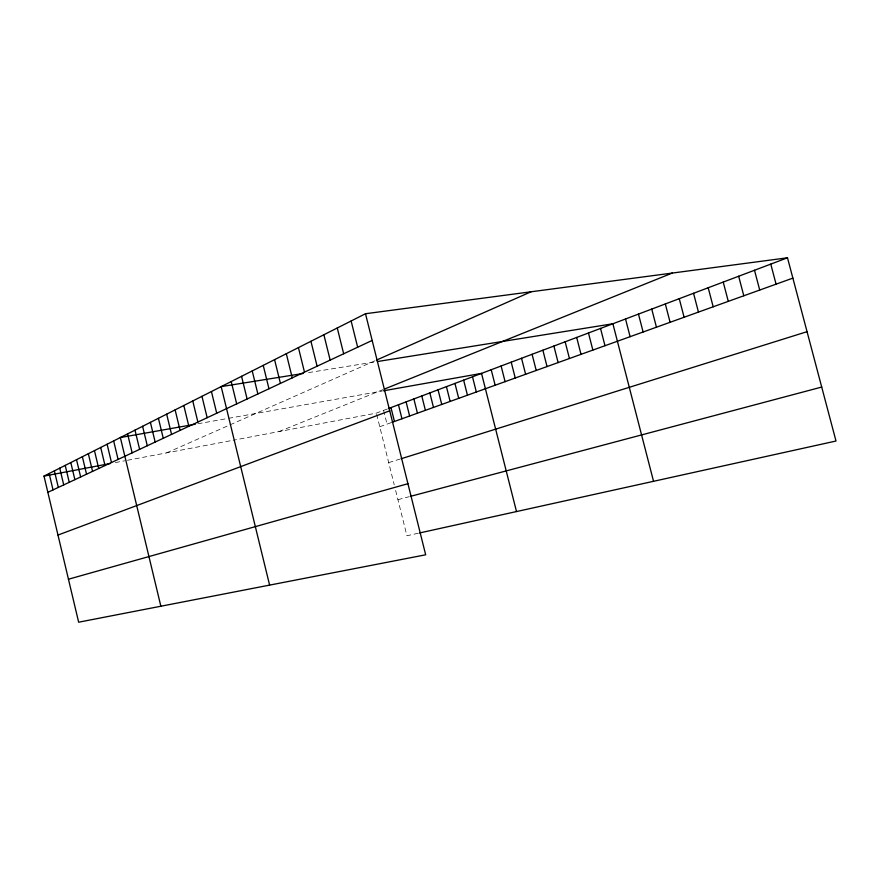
<?xml version="1.0" encoding="UTF-8"?>
<svg xmlns="http://www.w3.org/2000/svg" width="880" height="880" viewBox="0 0 880 880"><rect width="100%" height="100%" fill="white"/><g stroke="black" fill="none" stroke-linecap="round" stroke-linejoin="round"><path stroke-width="0.66" stroke-dasharray="4.4 3.3" d="M166.683 452.848L375.375 360.602M278.949 431.574L384.329 389.103M387.288 408.991L376.365 413.116L233.123 440.264M379.764 426.745L391.974 422.356M388.707 462.627L399.806 459.151M397.947 499.686L409.178 496.705M418.297 533.236L406.923 535.755L395.472 489.797M115.313 462.583L124.718 460.801M127.413 460.295L230.659 440.726M197.857 423.775L227.216 418.55M228.525 418.319L382.349 391.006M308.55 372.592L374.759 361.977M383.603 410.377L387.035 424.127M376.684 414.348L394.24 484.858"/><path stroke-width="1.32" d="M365.497 313.731L425.678 554.796L78.65 622.204L44 476.102L365.497 313.731L787.49 257.796L836 441.023L419.573 532.961M47.85 492.327L372.163 340.428M376.508 360.096L531.036 291.786M384.329 389.103L672.221 273.075M388.52 408.529L787.49 257.796M57.981 535.062L389.741 410.817M391.974 422.356L792.869 278.124M401.06 458.766L807.048 331.672M68.453 579.216L407.935 483.703M410.443 496.364L821.711 387.057M44 476.102L110.253 463.54M195.349 424.215L120.362 437.536L160.864 606.232M383.57 390.786L481.525 373.384L516.505 511.555M303.468 373.417L221.177 386.617L269.61 585.112M377.366 361.548L612.887 323.763L653.543 481.305M770.77 264.11L776.072 284.163M754.501 270.259L759.715 290.048M738.661 276.243L743.798 295.779M723.228 282.073L728.288 301.356M708.202 287.749L713.185 306.79M693.55 293.282L698.456 312.092M679.261 298.683L684.101 317.251M665.324 303.952L670.098 322.289M651.739 309.078L656.447 327.206M638.473 314.094L643.115 332.002M625.526 318.989L630.102 336.677M600.534 328.427L604.989 345.719M588.467 332.981L592.867 350.075M576.686 337.436L581.02 354.343M565.158 341.792L569.437 358.501M553.894 346.049L558.118 362.582M542.872 350.207L547.041 366.564M532.092 354.288L536.217 370.458M521.543 358.27L525.613 374.275M511.214 362.164L515.24 378.004M501.116 365.992L505.087 381.656M491.216 369.721L495.154 385.231M472.494 376.794L476.333 391.996M463.639 380.149L467.434 395.208M454.949 383.427L458.711 398.343M446.424 386.65L450.142 401.423M438.053 389.807L441.738 404.448M429.847 392.909L433.488 407.418M421.784 395.956L425.392 410.333M413.875 398.948L417.439 413.193M406.098 401.885L409.629 415.998M398.464 404.767L401.962 418.759M390.973 407.594L394.438 421.465M351.131 320.98L357.665 347.215M337.271 327.987L343.673 353.76M323.873 334.752L330.165 360.096M310.937 341.286L317.108 366.212M298.419 347.6L304.48 372.13M286.308 353.716L292.259 377.85M274.582 359.645L280.434 383.394M263.23 365.376L268.972 388.751M252.23 370.931L257.873 393.954M241.56 376.321L247.115 398.992M231.22 381.546L236.676 403.887M211.431 391.545L216.711 413.237M201.96 396.319L207.163 417.703M192.764 400.972L197.879 422.059M183.81 405.482L188.859 426.283M175.12 409.882L180.092 430.386M166.661 414.15L171.556 434.39M158.422 418.308L163.251 438.273M150.403 422.356L155.166 442.068M142.604 426.305L147.29 445.753M134.992 430.144L139.623 449.35M127.589 433.884L132.143 452.848M113.652 440.924L118.096 459.426M107.107 444.235L111.485 462.517M100.705 447.458L105.028 465.542M94.457 450.615L98.725 468.501M88.341 453.706L92.565 471.383M82.368 456.72L86.537 474.21M76.527 459.679L80.641 476.971M70.807 462.561L74.877 479.666M65.219 465.388L69.245 482.306M59.741 468.149L63.723 484.891M54.384 470.855L58.322 487.421M49.137 473.506L53.031 489.907"/></g></svg>
